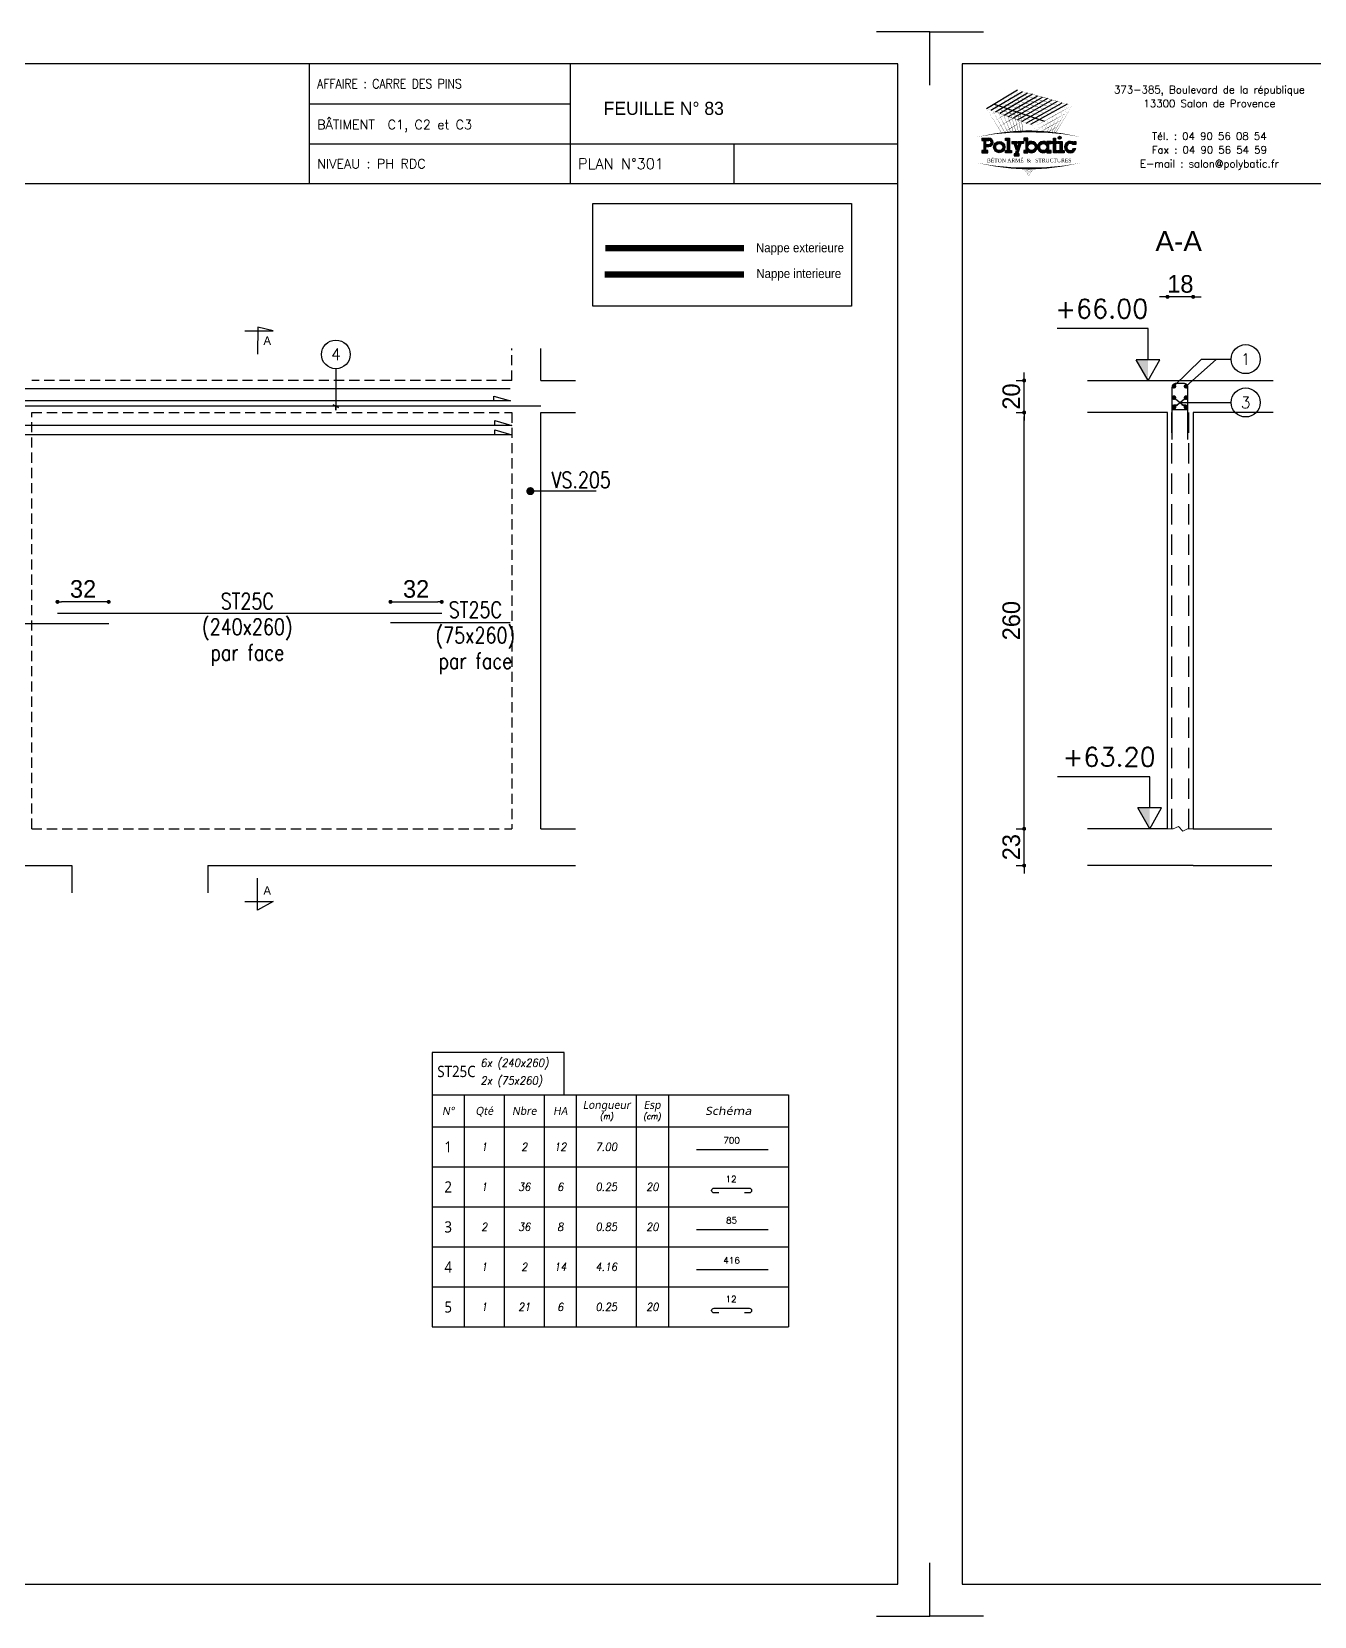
# Model space of a CAD drawing. Header units: metres. Extents: x -5618 to 118954, y -306 to 4637.
# Drawn here: x 82207 to 83008, y 604 to 1594 of the extents above; entities that cross this region are included whole.
import ezdxf
from ezdxf.enums import TextEntityAlignment as Align

# ---------------------------------------------------------------- set-up
doc = ezdxf.new("R2010")
doc.units = ezdxf.units.M
doc.linetypes.add('CACHE', pattern=[9.525, 6.35, -3.175])
doc.linetypes.add('CACHEX2', pattern=[19.05, 12.7, -6.35])
for name, color, linetype in [('COTATION', 1, 'Continuous'), ('GO-CARTOUCHE', 7, 'Continuous'), ('GO-FER-HA', 140, 'Continuous'), ('GO-TEXTE', 9, 'Continuous'), ('GO-TEXTE-FER', 3, 'Continuous'), ('K_ENT_M_Building_V.76', 7, 'Continuous'), ('STR_COTATION', 1, 'Continuous'), ('STR_TS', 22, 'Continuous'), ('STR_TS_TXT', 7, 'Continuous'), ('STR_VOI-POT', 6, 'Continuous')]:
    doc.layers.add(name, color=color, linetype=linetype)
doc.layers.add('Kofragna_forma', color=7, linetype='Continuous', lineweight=70)
doc.styles.add('GrDimensions', font='simplex.shx')
doc.styles.add('Lucida', font='LSANSI.TTF')
doc.styles.add('POLYBATIC', font='TIMES.TTF')
doc.styles.add('schéma', font='simplex.shx')
doc.styles.add('Tableau', font='romans.shx', dxfattribs={"width": 0.9, "oblique": 10})
doc.styles.add('Tableau2', font='trebuc.TTF', dxfattribs={"width": 0.9, "oblique": 10})
doc.styles.add('TEXTE', font='romans.shx')
doc.styles.add('TEXTE TS', font='romans.shx', dxfattribs={"width": 0.7, "oblique": 15})
doc.styles.add('TEXTEBA', font='ARIAL.TTF')
doc.dimstyles.new('COUPE-20', dxfattribs={"dimscale": 0.5, "dimtxt": 22, "dimasz": 5, "dimexe": 0.05, "dimexo": 0, "dimgap": 5, "dimtad": 1, "dimdec": 0, "dimdsep": 46, "dimtxsty": 'Standard', "dimblk1": 'DOT', "dimblk2": 'DOT', "dimsah": 1, "dimcen": 0, "dimdle": 150, "dimclrd": 1, "dimclre": 1, "dimclrt": 7, "dimadec": 0, "dimazin": 0, "dimtfac": 1, "dimtdec": 0, "dimtix": 1, "dimtmove": 2, "dimatfit": 3, "dimldrblk": 'DOT', "dimfxl": 0, "dimtvp": 1, "dimtolj": 1, "dimtzin": 0, "dimarcsym": 0})

# ---------------------------------------------------------------- blocks, each defined once
blk = doc.blocks.new('ime')
at = {"layer": 'COTATION', "const_width": 2.5}
blk.add_lwpolyline([(1.25, 0, -1), (-1.25, 0, -1)], format="xyb", close=True, dxfattribs=at)
at = {"layer": 'COTATION'}
blk.add_lwpolyline([(41.09, 0), (0, 0)], dxfattribs=at)
at = {"layer": 'COTATION', "color": 7, "style": 'TEXTE TS', "width": 0.8}
blk.add_attdef('NAME', (9.08, 2), '', height=10, dxfattribs=at)
blk = doc.blocks.new('A$C492E529B')
for color, points in [(140, [(1.413, 0.725, 1), (1.563, 0.725, 1)]), (256, [(-0.938, 0.7), (-1.138, 0.7), (-1.138, 0.6), (-1.038, 0.6), (-1.038, 0.1), (-1.138, 0.1), (-1.138, 0), (-0.838, 0), (-0.838, 0.1), (-0.938, 0.1)]), (256, [(-0.367, 0.45), (-0.268, 0.45), (-0.268, 0.55), (-0.523, 0.55), (-0.523, 0.45), (-0.473, 0.45), (-0.543, 0.253), (-0.612, 0.45), (-0.562, 0.45), (-0.562, 0.55), (-0.818, 0.55), (-0.818, 0.45), (-0.718, 0.45), (-0.595, 0.101), (-0.648, -0.05), (-0.718, -0.05), (-0.718, -0.15), (-0.468, -0.15), (-0.468, -0.05), (-0.543, -0.05)]), (256, [(1.393, 0.55), (1.292, 0.55), (1.292, 0.7), (1.193, 0.7), (1.193, 0.55), (1.093, 0.55), (1.093, 0.45), (1.193, 0.45), (1.193, 0), (1.393, 0), (1.393, 0.1), (1.292, 0.1), (1.292, 0.45), (1.393, 0.45)]), (256, [(1.613, 0.55), (1.413, 0.55), (1.413, 0.45), (1.513, 0.45), (1.513, 0.1), (1.413, 0.1), (1.413, 0), (1.712, 0), (1.712, 0.1), (1.613, 0.1)]), (256, [(2.13, 0.4), (2.283, 0.4), (2.283, 0.55), (2.183, 0.55), (2.183, 0.487, 3.359496), (2.272, 0.2), (2.166, 0.2, -3.125802)])]:
    blk.add_hatch(color=color).paths.add_polyline_path(points)
h = blk.add_hatch(color=256)
h.paths.add_polyline_path([(-1.983, 0.1), (-2.083, 0.1), (-2.083, 0.3), (-1.933, 0.3, 1), (-1.933, 0.7), (-2.283, 0.7), (-2.283, 0.6), (-2.183, 0.6), (-2.183, 0.1), (-2.283, 0.1), (-2.283, 0), (-1.983, 0)])
h.paths.add_polyline_path([(-2.083, 0.4), (-2.083, 0.6), (-1.933, 0.6, -1), (-1.933, 0.4)], flags=16)
h = blk.add_hatch(color=256)
h.paths.add_polyline_path([(-1.158, 0.275, 1), (-1.708, 0.275, 1)])
h.paths.add_polyline_path([(-1.608, 0.275, -1), (-1.258, 0.275, -1)], flags=16)
h = blk.add_hatch(color=256)
h.paths.add_polyline_path([(-0.047, 0.487), (-0.047, 0.7), (-0.248, 0.7), (-0.248, 0.6), (-0.147, 0.6), (-0.147, 0.1), (-0.248, 0.1), (-0.248, 0), (-0.047, 0), (-0.047, 0.063, 2.12132)])
h.paths.add_polyline_path([(-0.047, 0.275, -1), (0.303, 0.275, -1)], flags=16)
h = blk.add_hatch(color=256)
h.paths.add_polyline_path([(1.073, 0.1), (0.973, 0.1), (0.973, 0.45), (1.073, 0.45), (1.073, 0.55), (0.873, 0.55), (0.873, 0.487, 2.12132), (0.873, 0.063), (0.873, 0), (1.073, 0)])
h.paths.add_polyline_path([(0.523, 0.275, -1), (0.873, 0.275, -1)], flags=16)
for p, q in [((-0.595, 0.101), (-0.718, 0.45)), ((-0.648, -0.05), (-0.595, 0.101)), ((-0.543, 0.253), (-0.612, 0.45)), ((-0.543, -0.05), (-0.367, 0.45)), ((-0.543, 0.253), (-0.473, 0.45)), ((0.873, 0.55), (0.873, 0.487)), ((1.073, 0.55), (0.873, 0.55)), ((0.873, 0.063), (0.873, 0)), ((0.973, 0.1), (0.973, 0.45)), ((0.973, 0.45), (1.073, 0.45)), ((1.073, 0.1), (0.973, 0.1)), ((1.073, 0.45), (1.073, 0.55)), ((1.073, 0), (1.073, 0.1)), ((2.166, 0.2), (2.272, 0.2)), ((0.873, 0), (1.073, 0))]:
    blk.add_line(p, q)
for points in [[(-2.283, 0.7), (-1.933, 0.7)], [(-2.283, 0.7), (-2.283, 0.6), (-2.183, 0.6), (-2.183, 0.1), (-2.283, 0.1), (-2.283, 0), (-1.983, 0), (-1.983, 0.1), (-2.083, 0.1), (-2.083, 0.3), (-1.933, 0.3)], [(-2.083, 0.4), (-2.083, 0.6), (-1.933, 0.6)], [(-2.083, 0.4), (-1.933, 0.4)], [(-1.138, 0.7), (-0.938, 0.7), (-0.938, 0.1), (-0.838, 0.1), (-0.838, 0), (-1.138, 0), (-1.138, 0.1), (-1.038, 0.1), (-1.038, 0.6), (-1.138, 0.6), (-1.138, 0.7)], [(-0.818, 0.55), (-0.562, 0.55)], [(-0.818, 0.55), (-0.818, 0.45), (-0.718, 0.45)], [(-0.612, 0.45), (-0.562, 0.45), (-0.562, 0.55)], [(-0.523, 0.55), (-0.268, 0.55), (-0.268, 0.45), (-0.367, 0.45)], [(-0.473, 0.45), (-0.523, 0.45), (-0.523, 0.55)], [(-0.248, 0.7), (-0.248, 0.6), (-0.147, 0.6), (-0.147, 0.1), (-0.248, 0.1), (-0.248, 0), (-0.047, 0), (-0.047, 0.063)], [(-0.047, 0.487), (-0.047, 0.7), (-0.248, 0.7)], [(1.093, 0.55), (1.193, 0.55), (1.193, 0.7), (1.292, 0.7), (1.292, 0.55), (1.393, 0.55), (1.393, 0.45), (1.292, 0.45), (1.292, 0.1), (1.393, 0.1), (1.393, 0), (1.193, 0), (1.193, 0.45), (1.093, 0.45)], [(1.093, 0.45), (1.093, 0.55)], [(1.413, 0.45), (1.413, 0.55), (1.613, 0.55), (1.613, 0.1), (1.712, 0.1), (1.712, 0), (1.413, 0), (1.413, 0.1), (1.513, 0.1), (1.513, 0.45), (1.413, 0.45)], [(2.183, 0.487), (2.183, 0.55), (2.283, 0.55), (2.283, 0.4), (2.13, 0.4)], [(-0.648, -0.05), (-0.718, -0.05), (-0.718, -0.15), (-0.468, -0.15), (-0.468, -0.05), (-0.543, -0.05)]]:
    blk.add_lwpolyline(points)
at = {"color": 140}
blk.add_circle((1.488, 0.725), 0.075, dxfattribs=at)
for centre, radius in [((-1.433, 0.275), 0.275), ((-1.433, 0.275), 0.175), ((0.128, 0.275), 0.175), ((0.698, 0.275), 0.175)]:
    blk.add_circle(centre, radius)
for centre, radius, start, end in [((-1.933, 0.5), 0.2, 270, 90), ((-1.933, 0.5), 0.1, 270, 90), ((0.128, 0.275), 0.275, 230.4788, 129.5212), ((0.698, 0.275), 0.275, 50.4788, 309.5212), ((2.008, 0.275), 0.275, 50.4788, 344.17338), ((2.008, 0.275), 0.175, 45.58469, 334.62307)]:
    blk.add_arc(centre, radius, start, end)
blk = doc.blocks.new('POLYBATIC')
at = {"color": 140}
for p, q in [((-0.43, 3.281), (-1.602, 2.578)), ((-1.435, 2.518), (-0.241, 3.228)), ((-1.268, 2.457), (-0.053, 3.175)), ((0.135, 3.121), (-1.101, 2.397)), ((-0.934, 2.337), (0.323, 3.068)), ((-0.767, 2.276), (0.511, 3.015)), ((-1.309, 2.754), (0.586, 2.109)), ((0.7, 2.962), (-0.6, 2.216)), ((-0.433, 2.156), (0.888, 2.908)), ((1.076, 2.855), (-0.266, 2.095)), ((-0.099, 2.035), (1.264, 2.802)), ((1.452, 2.749), (0.067, 1.974))]:
    blk.add_line(p, q, dxfattribs=at)
for points in [[(-1.016, 2.93, 0.0156, 0, 0), (-0.43, 3.281, 0, 0, 0)], [(0.122, 2.71, 0.0156, 0, 0), (-0.869, 3.018, 0, 0, 0)], [(-0.491, 1.706, 0.0136, 0, 0), (-0.869, 3.018, 0, 0, 0)], [(-0.838, 2.873, 0.0156, 0, 0), (-0.241, 3.228, 0, 0, 0)], [(0.283, 2.803, 0.0156, 0, 0), (-0.723, 3.105, 0, 0, 0)], [(-0.398, 1.71, 0.014, 0, 0), (-0.723, 3.105, 0, 0, 0)], [(-0.661, 2.816, 0.0156, 0, 0), (-0.053, 3.175, 0, 0, 0)], [(0.444, 2.896, 0.0156, 0, 0), (-0.576, 3.193, 0, 0, 0)], [(-0.309, 1.714, 0.0145, 0, 0), (-0.576, 3.193, 0, 0, 0)], [(-0.483, 2.759, 0.0156, 0, 0), (0.135, 3.121, 0, 0, 0)], [(0.605, 2.988, 0.0156, 0, 0), (-0.43, 3.281, 0, 0, 0)], [(-0.225, 1.716, 0.0149, 0, 0), (-0.43, 3.281, 0, 0, 0)], [(-0.305, 2.702, 0.0156, 0, 0), (0.323, 3.068, 0, 0, 0)], [(-0.128, 2.646, 0.0156, 0, 0), (0.511, 3.015, 0, 0, 0)], [(-1.602, 2.578, 0, 0.0156, 0), (-1.016, 2.93, 0, 0, 0)], [(-0.684, 2.246, 0.0156, 0, 0), (-1.602, 2.578, 0, 0, 0)], [(-1.031, 1.66, 0.0111, 0, 0), (-1.602, 2.578, 0, 0, 0)], [(-1.456, 2.344, 0, 0.0156, 0), (-0.923, 2.663, 0, 0, 0)], [(-0.522, 2.339, 0.0156, 0, 0), (-1.455, 2.666, 0, 0, 0)], [(-0.913, 1.673, 0.0116, 0, 0), (-1.455, 2.666, 0, 0, 0)], [(-1.435, 2.518, 0, 0.0156, 0), (-0.838, 2.873, 0, 0, 0)], [(-1.31, 2.109, 0, 0.0156, 0), (-0.831, 2.397, 0, 0, 0)], [(-0.361, 2.432, 0.0156, 0, 0), (-1.309, 2.754, 0, 0, 0)], [(-0.8, 1.684, 0.0121, 0, 0), (-1.309, 2.754, 0, 0, 0)], [(-1.268, 2.457, 0, 0.0156, 0), (-0.661, 2.816, 0, 0, 0)], [(-0.2, 2.524, 0.0156, 0, 0), (-1.162, 2.842, 0, 0, 0)], [(-0.692, 1.693, 0.0126, 0, 0), (-1.162, 2.842, 0, 0, 0)], [(-1.101, 2.397, 0, 0.0156, 0), (-0.483, 2.759, 0, 0, 0)], [(-0.039, 2.617, 0.0156, 0, 0), (-1.016, 2.93, 0, 0, 0)], [(-0.589, 1.7, 0.0131, 0, 0), (-1.016, 2.93, 0, 0, 0)], [(-0.934, 2.337, 0, 0.0156, 0), (-0.305, 2.702, 0, 0, 0)], [(-0.391, 2.983, 0, 0.0156, 0), (-0.923, 2.663, 0, 0, 0)], [(-0.352, 2.685, 0, 0.0156, 0), (-0.831, 2.397, 0, 0, 0)], [(-0.767, 2.276, 0, 0.0156, 0), (-0.128, 2.646, 0, 0, 0)], [(-0.6, 2.216, 0, 0.0156, 0), (0.05, 2.589, 0, 0, 0)], [(-0.433, 2.156, 0, 0.0156, 0), (0.227, 2.532, 0, 0, 0)], [(0.586, 2.109, 0, 0.0156, 0), (-0.361, 2.432, 0, 0, 0)], [(-0.266, 2.095, 0, 0.0156, 0), (0.405, 2.475, 0, 0, 0)], [(0.762, 2.207, 0, 0.0156, 0), (-0.2, 2.524, 0, 0, 0)], [(-0.099, 2.035, 0, 0.0156, 0), (0.582, 2.418, 0, 0, 0)], [(0.937, 2.305, 0, 0.0156, 0), (-0.039, 2.617, 0, 0, 0)], [(0.05, 2.589, 0.0156, 0, 0), (0.7, 2.962, 0, 0, 0)], [(1.113, 2.402, 0, 0.0156, 0), (0.122, 2.71, 0, 0, 0)], [(0.227, 2.532, 0.0156, 0, 0), (0.888, 2.908, 0, 0, 0)], [(1.289, 2.5, 0, 0.0156, 0), (0.283, 2.803, 0, 0, 0)], [(0.405, 2.475, 0.0156, 0, 0), (1.076, 2.855, 0, 0, 0)], [(1.465, 2.598, 0, 0.0156, 0), (0.444, 2.896, 0, 0, 0)], [(0.582, 2.418, 0.0156, 0, 0), (1.264, 2.802, 0, 0, 0)], [(1.641, 2.695, 0, 0.0156, 0), (0.605, 2.988, 0, 0, 0)], [(0.76, 2.362, 0.0156, 0, 0), (1.452, 2.749, 0, 0, 0)], [(0.781, 1.685, 0.00933, 0, 0), (1.113, 2.402, 0, 0, 0)], [(0.852, 2.095, 0.0156, 0, 0), (1.491, 2.45, 0, 0, 0)], [(0.865, 1.678, 0.0103, 0, 0), (1.289, 2.5, 0, 0, 0)], [(0.937, 2.305, 0.0156, 0, 0), (1.641, 2.695, 0, 0, 0)], [(0.942, 1.67, 0.0112, 0, 0), (1.465, 2.598, 0, 0, 0)], [(1.012, 1.663, 0.012, 0, 0), (1.641, 2.695, 0, 0, 0)], [(-1.165, 1.875, 0, 0.0156, 0), (-0.739, 2.131, 0, 0, 0)], [(-1.019, 1.641, 0, 0.0156, 0), (-0.646, 1.864, 0, 0, 0)], [(-0.312, 2.386, 0, 0.0156, 0), (-0.739, 2.131, 0, 0, 0)], [(0.234, 1.914, 0, 0.0156, 0), (-0.684, 2.246, 0, 0, 0)], [(-0.273, 2.088, 0, 0.0156, 0), (-0.646, 1.864, 0, 0, 0)], [(0.41, 2.012, 0, 0.0156, 0), (-0.522, 2.339, 0, 0, 0)], [(0.067, 1.974, 0, 0.0156, 0), (0.76, 2.362, 0, 0, 0)], [(0.213, 1.74, 0, 0.0156, 0), (0.852, 2.095, 0, 0, 0)], [(0.21, 1.716, 0.00323, 0, 0), (0.234, 1.914, 0, 0, 0)], [(0.234, 1.914, 0, 0.0156, 0), (0.937, 2.305, 0, 0, 0)], [(0.349, 1.712, 0.00465, 0, 0), (0.41, 2.012, 0, 0, 0)], [(0.447, 1.708, 0.00693, 0.0156, 0), (0.767, 1.886, 0, 0, 0)], [(0.474, 1.706, 0.00597, 0, 0), (0.586, 2.109, 0, 0, 0)], [(0.587, 1.7, 0.00718, 0, 0), (0.762, 2.207, 0, 0, 0)], [(0.68, 1.675, 0.0156, 0, 0), (1.193, 1.96, 0, 0, 0)], [(0.689, 1.693, 0.0083, 0, 0), (0.937, 2.305, 0, 0, 0)], [(0.765, 1.884, 0.0156, 0, 0), (1.342, 2.205, 0, 0, 0)], [(-1.953, 1.508, 0, 0.0781, -0.053843), (0, 1.719, 0, 0, 0)], [(-0.234, 1.79, 0, 0.00638, 0), (-0.365, 1.711, 0, 0.00638, 0)], [(1.953, 1.508, 0, 0.0781, 0.053843), (0, 1.719, 0, 0, 0)], [(0.96, 1.668, 0.00293, 0, 0), (1.044, 1.715, 0, 0, 0)], [(-1.953, 0.523, 0, 0.0781, 0.053843), (0, 0.312, 0, 0, 0)], [(0, 0, 0, 0.00381, 0), (-0.195, 0.315, 0, 0.00381, 0)], [(0, 0, 0, 0.00368, 0), (-0.171, 0.314, 0, 0.00368, 0)], [(0, 0, 0, 0.00356, 0), (-0.149, 0.314, 0, 0.00356, 0)], [(0, 0, 0, 0.00345, 0), (-0.128, 0.313, 0, 0.00345, 0)], [(0, 0, 0, 0.00334, 0), (-0.109, 0.313, 0, 0.00334, 0)], [(0, 0, 0, 0.00324, 0), (-0.09, 0.313, 0, 0.00324, 0)], [(0, 0, 0, 0.00315, 0), (-0.073, 0.313, 0, 0.00315, 0)], [(0, 0, 0, 0.00306, 0), (-0.056, 0.313, 0, 0.00306, 0)], [(0, 0, 0, 0.00306, 0), (-0.056, 0.313, 0, 0.00306, 0)], [(0, 0, 0, 0.00298, 0), (-0.041, 0.313, 0, 0.00298, 0)], [(1.953, 0.523, 0, 0.0781, -0.053843), (0, 0.312, 0, 0, 0)], [(0, 0, 0, 0.0051, 0), (0.038, 0.313, 0, 0.0051, 0)], [(0, 0, 0, 0.00425, 0), (0.127, 0.313, 0, 0.00425, 0)], [(0, 0, 0, 0.00408, 0), (0.145, 0.314, 0, 0.00408, 0)], [(0, 0, 0, 0.00392, 0), (0.162, 0.314, 0, 0.00392, 0)], [(0, 0, 0, 0.00378, 0), (0.177, 0.314, 0, 0.00378, 0)], [(0, 0, 0, 0.00365, 0), (0.191, 0.315, 0, 0.00365, 0)], [(0, 0, 0, 0.00486, 0), (0.064, 0.313, 0, 0.00486, 0)], [(0, 0, 0, 0.00464, 0), (0.087, 0.313, 0, 0.00464, 0)], [(0, 0, 0, 0.00443, 0), (0.108, 0.313, 0, 0.00443, 0)]]:
    blk.add_lwpolyline(points, format="xyseb", dxfattribs=at)
at = {"color": 5, "xscale": 0.78125, "yscale": 0.78125, "zscale": 0.78125}
blk.add_blockref('A$C492E529B', (0, 0.91), dxfattribs=at)
at = {"lineweight": 60, "style": 'POLYBATIC'}
for s, p in [('BÉTON ARMÉ', (-1.587, 0.547)), ('STRUCTURES', (0.24, 0.547))]:
    blk.add_text(s, height=0.1406, dxfattribs=at).set_placement(p)
at = {"color": 140, "style": 'POLYBATIC'}
blk.add_text('&', height=0.141, dxfattribs=at).set_placement((0, 0.547), align=Align.CENTER)
blk = doc.blocks.new('_DOT')
at = {"color": 0, "linetype": 'ByBlock'}
blk.add_line((-0.5, 0), (-1, 0), dxfattribs=at)
at = {"color": 0, "linetype": 'ByBlock', "const_width": 0.5}
blk.add_lwpolyline([(-0.25, 0, 1), (0.25, 0, 1)], format="xyb", close=True, dxfattribs=at)
blk = doc.blocks.new('*D1201')
at = {"layer": 'COTATION', "color": 1, "lineweight": -2, "ltscale": 4.5}
for p, q in [((82826.81, 1098.29), (82826.81, 1100.79)), ((82821.81, 1095.79), (82826.84, 1095.79)), ((82826.81, 1072.79), (82826.81, 1095.79)), ((82821.81, 1072.79), (82826.84, 1072.79)), ((82826.81, 1070.29), (82826.81, 1067.79))]:
    blk.add_line(p, q, dxfattribs=at)
at = {"layer": 'DEFPOINTS', "color": 0, "lineweight": -3, "ltscale": 4.5}
for p in [(82807.98, 1095.79), (82826.81, 1095.79), (82807.98, 1072.79)]:
    blk.add_point(p, dxfattribs=at)
at = {"layer": 'COTATION', "color": 1, "lineweight": -2, "ltscale": 4.5, "xscale": 2.5, "yscale": 2.5, "zscale": 2.5}
for p, rotation in [((82826.81, 1095.79), 270), ((82826.81, 1072.79), 90)]:
    blk.add_blockref('_DOT', p, dxfattribs=dict(at, rotation=rotation))
at = {"layer": 'COTATION', "color": 7, "lineweight": -3, "ltscale": 4.5, "insert": (82818.81, 1084.29), "char_height": 11, "attachment_point": 5, "rotation": 90}
blk.add_mtext('\\A1;23', dxfattribs=at)
blk = doc.blocks.new('*D1202')
at = {"layer": 'COTATION', "color": 1, "lineweight": -2, "ltscale": 4.5}
for p, q in [((82821.81, 1355.79), (82826.84, 1355.79)), ((82826.81, 1098.29), (82826.81, 1353.29)), ((82821.81, 1095.79), (82826.84, 1095.79))]:
    blk.add_line(p, q, dxfattribs=at)
at = {"layer": 'DEFPOINTS', "color": 0, "lineweight": -3, "ltscale": 4.5}
for p in [(82807.98, 1355.79), (82826.81, 1355.79), (82807.98, 1095.79)]:
    blk.add_point(p, dxfattribs=at)
at = {"layer": 'COTATION', "color": 1, "lineweight": -2, "ltscale": 4.5, "xscale": 2.5, "yscale": 2.5, "zscale": 2.5}
for p, rotation in [((82826.81, 1355.79), 90), ((82826.81, 1095.79), 270)]:
    blk.add_blockref('_DOT', p, dxfattribs=dict(at, rotation=rotation))
at = {"layer": 'COTATION', "color": 7, "lineweight": -3, "ltscale": 4.5, "insert": (82818.81, 1225.79), "char_height": 11, "attachment_point": 5, "rotation": 90}
blk.add_mtext('\\A1;260', dxfattribs=at)
blk = doc.blocks.new('*D1203')
at = {"layer": 'COTATION', "color": 1, "lineweight": -2, "ltscale": 4.5}
for p, q in [((82826.81, 1378.29), (82826.81, 1380.79)), ((82821.81, 1375.79), (82826.84, 1375.79)), ((82826.81, 1355.79), (82826.81, 1375.79)), ((82821.81, 1355.79), (82826.84, 1355.79)), ((82826.81, 1353.29), (82826.81, 1350.79))]:
    blk.add_line(p, q, dxfattribs=at)
at = {"layer": 'DEFPOINTS', "color": 0, "lineweight": -3, "ltscale": 4.5}
for p in [(82807.98, 1375.79), (82826.81, 1375.79), (82807.98, 1355.79)]:
    blk.add_point(p, dxfattribs=at)
at = {"layer": 'COTATION', "color": 1, "lineweight": -2, "ltscale": 4.5, "xscale": 2.5, "yscale": 2.5, "zscale": 2.5}
for p, rotation in [((82826.81, 1375.79), 270), ((82826.81, 1355.79), 90)]:
    blk.add_blockref('_DOT', p, dxfattribs=dict(at, rotation=rotation))
at = {"layer": 'COTATION', "color": 7, "lineweight": -3, "ltscale": 4.5, "insert": (82818.81, 1365.79), "char_height": 11, "attachment_point": 5, "rotation": 90}
blk.add_mtext('\\A1;20', dxfattribs=at)
blk = doc.blocks.new('*D1204')
at = {"layer": 'DEFPOINTS', "color": 0, "lineweight": -3, "ltscale": 4.5}
for p in [(82916.38, 1428.07), (82916.38, 1395.79, 187.69), (82932.38, 1395.79, 187.69)]:
    blk.add_point(p, dxfattribs=at)
at = {"layer": 'STR_COTATION', "color": 1, "lineweight": -2, "ltscale": 4.5}
for p, q in [((82913.88, 1428.07), (82911.38, 1428.07)), ((82916.38, 1428.08), (82916.38, 1428.09)), ((82932.38, 1428.07), (82916.38, 1428.07)), ((82932.38, 1428.08), (82932.38, 1428.09)), ((82934.88, 1428.07), (82937.38, 1428.07))]:
    blk.add_line(p, q, dxfattribs=at)
at = {"layer": 'STR_COTATION', "color": 1, "lineweight": -2, "ltscale": 4.5, "xscale": 2.5, "yscale": 2.5, "zscale": 2.5}
blk.add_blockref('_DOT', (82916.38, 1428.07), dxfattribs=at)
at = {"layer": 'STR_COTATION', "color": 1, "lineweight": -2, "ltscale": 4.5, "xscale": 2.5, "yscale": 2.5, "zscale": 2.5, "rotation": 180}
blk.add_blockref('_DOT', (82932.38, 1428.07), dxfattribs=at)
at = {"layer": 'STR_COTATION', "color": 7, "lineweight": -3, "ltscale": 4.5, "insert": (82924.38, 1436.07), "char_height": 11, "attachment_point": 5}
blk.add_mtext('\\A1;18', dxfattribs=at)
blk = doc.blocks.new('Barre libre')
at = {"layer": 'GO-TEXTE-FER'}
for p, q in [((0, 0), (0, -1)), ((0, 0), (8.9, 0)), ((0.8, 0), (0.8, -1)), ((1.8, 0), (1.8, -1)), ((2.8, 0), (2.8, -1)), ((3.6, 0), (3.6, -1)), ((5.1, 0), (5.1, -1)), ((5.9, 0), (5.9, -1)), ((8.9, 0), (8.9, -1)), ((0, -1), (8.9, -1))]:
    blk.add_line(p, q, dxfattribs=at)
at = {"layer": 'GO-TEXTE-FER', "color": 1}
blk.add_line((6.603, -0.563), (8.394, -0.563), dxfattribs=at)
at = {"layer": 'GO-TEXTE-FER', "style": 'Tableau2', "width": 0.9}
blk.add_attdef('NUMERO', text='', height=0.28, dxfattribs=at).set_placement((0.4, -0.5), align=Align.MIDDLE_CENTER)
at = {"layer": 'GO-TEXTE-FER', "color": 1, "style": 'Tableau'}
blk.add_attdef('Longueur', text='', height=0.16, dxfattribs=at).set_placement((7.481, -0.336), align=Align.MIDDLE_CENTER)
at = {"layer": 'GO-TEXTE-FER', "style": 'Tableau', "oblique": 10, "width": 0.9}
for tag, p in [('QUANTITE', (1.3, -0.5)), ('NOMBRE', (2.3, -0.5)), ('NUANCE', (3.2, -0.5)), ('LONGUEUR', (4.35, -0.5)), ('ESPACEMENTS', (5.5, -0.5))]:
    blk.add_attdef(tag, text='', height=0.2, dxfattribs=at).set_placement(p, align=Align.MIDDLE_CENTER)
blk = doc.blocks.new('Désignation')
at = {"layer": 'GO-TEXTE-FER'}
for p, q in [((0, 0.8), (8.9, 0.8)), ((0, 0.8), (0, 0)), ((0.8, 0.8), (0.8, 0)), ((1.8, 0.8), (1.8, 0)), ((2.8, 0.8), (2.8, 0)), ((3.6, 0.8), (3.6, 0)), ((5.1, 0.8), (5.1, 0)), ((5.9, 0.8), (5.9, 0)), ((8.9, 0.8), (8.9, 0)), ((0, 0), (8.9, 0))]:
    blk.add_line(p, q, dxfattribs=at)
at = {"layer": 'GO-TEXTE-FER', "style": 'Tableau2', "oblique": 10}
for s, p in [('N°', (0.4, 0.4)), ('Qté', (1.3, 0.4)), ('Nbre', (2.3, 0.4)), ('HA', (3.2, 0.4)), ('Longueur', (4.356, 0.55)), ('Esp', (5.494, 0.55))]:
    blk.add_text(s, height=0.2, dxfattribs=at).set_placement(p, align=Align.MIDDLE_CENTER)
at = {"layer": 'GO-TEXTE-FER', "style": 'Tableau2', "oblique": 10, "width": 1.2}
blk.add_text('Schéma', height=0.2, dxfattribs=at).set_placement((7.4, 0.4), align=Align.MIDDLE_CENTER)
at = {"layer": 'GO-TEXTE-FER', "color": 7, "style": 'Tableau', "oblique": 10, "width": 0.9}
for s, p in [('(m)', (4.356, 0.265)), ('(cm)', (5.494, 0.265))]:
    blk.add_text(s, height=0.15, dxfattribs=at).set_placement(p, align=Align.MIDDLE_CENTER)
blk = doc.blocks.new('Epingle')
at = {"layer": 'GO-TEXTE-FER'}
for p, q in [((0, 0), (0, -1)), ((0, 0), (8.9, 0)), ((0.8, 0), (0.8, -1)), ((1.8, 0), (1.8, -1)), ((2.8, 0), (2.8, -1)), ((3.6, 0), (3.6, -1)), ((5.1, 0), (5.1, -1)), ((5.9, 0), (5.9, -1)), ((8.9, 0), (8.9, -1)), ((0, -1), (8.9, -1))]:
    blk.add_line(p, q, dxfattribs=at)
at = {"layer": 'GO-TEXTE-FER', "color": 1}
blk.add_lwpolyline([(7.162, -0.65), (7.042, -0.65, -1), (7.042, -0.53), (7.922, -0.53, -1), (7.922, -0.65), (7.802, -0.65)], format="xyb", dxfattribs=at)
at = {"layer": 'GO-TEXTE-FER', "style": 'Tableau2', "width": 0.9}
blk.add_attdef('NUMERO', text='', height=0.28, dxfattribs=at).set_placement((0.4, -0.5), align=Align.MIDDLE_CENTER)
at = {"layer": 'GO-TEXTE-FER', "color": 1, "style": 'Tableau'}
blk.add_attdef('Longueur', text='', height=0.16, dxfattribs=at).set_placement((7.469, -0.303), align=Align.MIDDLE_CENTER)
at = {"layer": 'GO-TEXTE-FER', "style": 'Tableau', "oblique": 10, "width": 0.9}
for tag, p in [('QUANTITE', (1.3, -0.5)), ('NOMBRE', (2.3, -0.5)), ('NUANCE', (3.2, -0.5)), ('LONGUEUR', (4.35, -0.5)), ('ESPACEMENTS', (5.5, -0.5))]:
    blk.add_attdef(tag, text='', height=0.2, dxfattribs=at).set_placement(p, align=Align.MIDDLE_CENTER)
blk = doc.blocks.new('*D1356')
at = {"layer": 'DEFPOINTS', "color": 0, "linetype": 'ByBlock', "lineweight": -3, "ltscale": 4.5}
for p in [(82222.91, 1237.53), (82222.91, 1230.31, 281.53), (82254.91, 1224.11, 281.53)]:
    blk.add_point(p, dxfattribs=at)
at = {"layer": 'STR_COTATION', "color": 1, "linetype": 'ByBlock', "lineweight": -2, "ltscale": 4.5}
for p, q in [((82222.91, 1237.55), (82222.91, 1237.55)), ((82252.41, 1237.53), (82225.41, 1237.53)), ((82254.91, 1237.55), (82254.91, 1237.55))]:
    blk.add_line(p, q, dxfattribs=at)
at = {"layer": 'STR_COTATION', "color": 1, "linetype": 'ByBlock', "lineweight": -2, "ltscale": 4.5, "xscale": 2.5, "yscale": 2.5, "zscale": 2.5, "rotation": 180}
blk.add_blockref('_DOT', (82222.91, 1237.53), dxfattribs=at)
at = {"layer": 'STR_COTATION', "color": 1, "linetype": 'ByBlock', "lineweight": -2, "ltscale": 4.5, "xscale": 2.5, "yscale": 2.5, "zscale": 2.5}
blk.add_blockref('_DOT', (82254.91, 1237.53), dxfattribs=at)
at = {"layer": 'STR_COTATION', "color": 7, "linetype": 'ByBlock', "lineweight": -3, "ltscale": 4.5, "insert": (82238.91, 1245.53), "char_height": 11, "attachment_point": 5}
blk.add_mtext('\\A1;32', dxfattribs=at)
blk = doc.blocks.new('*D1357')
at = {"layer": 'DEFPOINTS', "color": 0, "linetype": 'ByBlock', "lineweight": -3, "ltscale": 4.5}
for p in [(82462.96, 1237.53), (82462.96, 1230.31, 281.53), (82430.96, 1224.7, 281.53)]:
    blk.add_point(p, dxfattribs=at)
at = {"layer": 'STR_COTATION', "color": 1, "linetype": 'ByBlock', "lineweight": -2, "ltscale": 4.5}
for p, q in [((82430.96, 1237.55), (82430.96, 1237.55)), ((82433.46, 1237.53), (82460.46, 1237.53)), ((82462.96, 1237.55), (82462.96, 1237.55))]:
    blk.add_line(p, q, dxfattribs=at)
at = {"layer": 'STR_COTATION', "color": 1, "linetype": 'ByBlock', "lineweight": -2, "ltscale": 4.5, "xscale": 2.5, "yscale": 2.5, "zscale": 2.5, "rotation": 180}
blk.add_blockref('_DOT', (82430.96, 1237.53), dxfattribs=at)
at = {"layer": 'STR_COTATION', "color": 1, "linetype": 'ByBlock', "lineweight": -2, "ltscale": 4.5, "xscale": 2.5, "yscale": 2.5, "zscale": 2.5}
blk.add_blockref('_DOT', (82462.96, 1237.53), dxfattribs=at)
at = {"layer": 'STR_COTATION', "color": 7, "linetype": 'ByBlock', "lineweight": -3, "ltscale": 4.5, "insert": (82446.96, 1245.53), "char_height": 11, "attachment_point": 5}
blk.add_mtext('\\A1;32', dxfattribs=at)
blk = doc.blocks.new('mrega')
at = {"layer": 'STR_TS_TXT', "style": 'TEXTE TS', "width": 0.8}
for tag, p in [('ST10', (14.48, 0)), ('DIM', (14.48, -16)), ('NOTE', (14.48, -32))]:
    blk.add_attdef(tag, text='', height=10, dxfattribs=at).set_placement(p, align=Align.CENTER)

msp = doc.modelspace()

# ---------------------------------------------------------------- linework, layer by layer
for p, q in [((82380.17, 1573.71), (82380.17, 1498.77)), ((82543.14, 1573.74), (82543.14, 1498.77)), ((82380.17, 1548.71), (82543.14, 1548.71)), ((82380.17, 1523.72), (82543.14, 1523.72)), ((82543.14, 1523.74), (82747.99, 1523.74)), ((82645.48, 1523.74), (82645.48, 1498.77))]:
    msp.add_line(p, q)
at = {"color": 7, "linetype": 'Continuous', "lineweight": -3}
for p, q in [((82911.56, 1388.79, 187.69), (82896.81, 1388.79, 187.69)), ((82904.18, 1375.79, 187.69), (82896.81, 1388.79, 187.69)), ((82911.56, 1388.79, 187.69), (82896.81, 1388.79, 187.69)), ((82904.18, 1375.79, 187.69), (82896.81, 1388.79, 187.69)), ((82904.18, 1375.79, 187.69), (82911.56, 1388.79, 187.69)), ((82904.18, 1375.79, 187.69), (82911.56, 1388.79, 187.69)), ((82912.61, 1108.79, 187.69), (82897.86, 1108.79, 187.69)), ((82905.24, 1095.79, 187.69), (82897.86, 1108.79, 187.69)), ((82912.61, 1108.79, 187.69), (82897.86, 1108.79, 187.69)), ((82905.24, 1095.79, 187.69), (82897.86, 1108.79, 187.69)), ((82905.24, 1095.79, 187.69), (82912.61, 1108.79, 187.69)), ((82905.24, 1095.79, 187.69), (82912.61, 1108.79, 187.69))]:
    msp.add_line(p, q, dxfattribs=at)
for points in [[(82767.99, 1560.38), (82767.99, 1593.71), (82734.66, 1593.71)], [(82767.99, 1560.38), (82767.99, 1593.71), (82801.32, 1593.71)], [(82747.99, 1498.77), (81388.13, 1498.77)], [(84147.85, 1498.77), (82787.99, 1498.77)], [(82734.66, 603.81), (82767.99, 603.81), (82767.99, 637.14)], [(82801.32, 603.81), (82767.99, 603.81), (82767.99, 637.14)]]:
    msp.add_lwpolyline(points)
for points in [[(81388.13, 1573.71), (81388.13, 623.81), (82747.99, 623.81), (82747.99, 1573.71)], [(82787.99, 1573.71), (82787.99, 623.81), (84147.85, 623.81), (84147.85, 1573.71)]]:
    msp.add_lwpolyline(points, close=True)
at = {"lineweight": 18, "elevation": 187.69}
msp.add_lwpolyline([(82932.38, 1095.79), (82928.92, 1095.79), (82925.9, 1094.36), (82923.15, 1097.13), (82919.99, 1095.79), (82916.38, 1095.79)], dxfattribs=at)
at = {"color": 7, "linetype": 'Continuous', "lineweight": -3}
for points in [[(82896.81, 1388.79, 187.69), (82904.18, 1375.79, 187.69), (82904.18, 1388.76, 187.69)], [(82896.81, 1388.79, 187.69), (82904.18, 1375.79, 187.69), (82904.18, 1388.76, 187.69)], [(82897.86, 1108.79, 187.69), (82905.24, 1095.79, 187.69), (82905.24, 1108.75, 187.69)], [(82897.86, 1108.79, 187.69), (82905.24, 1095.79, 187.69), (82905.24, 1108.75, 187.69)]]:
    msp.add_solid(points, dxfattribs=at)
at = {"layer": 'COTATION'}
for points, elevation in [([(82495.48, 1363.03), (82495.48, 1366.03), (82506.03, 1363.03), (81805.82, 1363.03), (81816.37, 1366.03), (81816.37, 1363.03)], 375.38), ([(82496.21, 1347.79), (82496.21, 1350.79), (82506.77, 1347.79), (82108.82, 1347.79), (82119.37, 1350.79), (82119.37, 1347.79)], 281.53), ([(82496.21, 1341.97), (82496.21, 1344.97), (82506.77, 1341.97), (81805.82, 1341.97), (81816.37, 1344.97), (81816.37, 1341.97)], 281.53)]:
    msp.add_lwpolyline(points, dxfattribs=dict(at, elevation=elevation))
at = {"layer": 'GO-FER-HA'}
for p, q in [((82920.39, 1365.12, 93.84), (82927.94, 1359.04, 93.84)), ((82920.39, 1359.04, 93.84), (82927.94, 1365.12, 93.84)), ((82924.17, 1362.08, 93.84), (82956.13, 1362.08, 93.84))]:
    msp.add_line(p, q, dxfattribs=at)
at = {"layer": 'GO-FER-HA', "elevation": 281.53}
msp.add_lwpolyline([(82396.8, 1383.12, -512.322006), (82396.87, 1383.12), (82396.87, 1357.38), (82396.87, 1359.78), (82398.57, 1358.88), (82395.18, 1360.68)], format="xyb", dxfattribs=at)
at = {"layer": 'GO-FER-HA', "elevation": 93.84}
for points in [[(82920.39, 1372.22), (82937.54, 1389.16), (82956.13, 1389.16)], [(82928.09, 1372.22), (82946.87, 1389.16), (82956.13, 1389.16)]]:
    msp.add_lwpolyline(points, dxfattribs=at)
at = {"layer": 'GO-FER-HA'}
for centre in [(82965.18, 1389.16, 93.84), (82965.18, 1362.08, 93.84)]:
    msp.add_circle(centre, 9.06, dxfattribs=at)
at = {"layer": 'GO-TEXTE', "elevation": 281.53, "flags": 128}
for points in [[(82340.02, 1406.86), (82357.66, 1406.85), (82347.99, 1409.14), (82347.98, 1392.22)], [(82339.99, 1050.28), (82357.64, 1050.28), (82347.96, 1045), (82347.96, 1064.92)]]:
    msp.add_lwpolyline(points, dxfattribs=at)
at = {"layer": 'GO-TEXTE-FER'}
msp.add_lwpolyline([(82457.03, 929.55), (82539.53, 929.55), (82539.53, 955.99), (82457.03, 955.99)], close=True, dxfattribs=at)
at = {"layer": 'K_ENT_M_Building_V.76', "color": 30, "linetype": 'Continuous', "lineweight": -3}
for p, q in [((82897.68, 1408.29, 187.69), (82847.52, 1408.29, 187.69)), ((82904.18, 1408.29, 187.69), (82897.68, 1408.29, 187.69)), ((82904.18, 1408.29, 187.69), (82897.68, 1408.29, 187.69)), ((82904.18, 1388.79, 187.69), (82904.18, 1408.29, 187.69)), ((82904.18, 1388.79, 187.69), (82904.18, 1408.29, 187.69)), ((82898.74, 1128.29, 187.69), (82847.69, 1128.29, 187.69)), ((82905.24, 1128.29, 187.69), (82898.74, 1128.29, 187.69)), ((82905.24, 1128.29, 187.69), (82898.74, 1128.29, 187.69)), ((82905.24, 1108.79, 187.69), (82905.24, 1128.29, 187.69)), ((82905.24, 1108.79, 187.69), (82905.24, 1128.29, 187.69))]:
    msp.add_line(p, q, dxfattribs=at)
at = {"layer": 'Kofragna_forma', "linetype": 'CACHE', "lineweight": -3}
for p, q in [((82506.77, 1375.79, 281.53), (82506.77, 1395.79, 281.53)), ((82506.77, 1375.79, 281.53), (82206.82, 1375.79, 281.53)), ((82206.82, 1095.79, 281.53), (82206.82, 1355.79, 281.53)), ((82206.82, 1355.79, 281.53), (82506.77, 1355.79, 281.53)), ((82506.77, 1355.79, 281.53), (82506.77, 1095.79, 281.53)), ((82206.82, 1095.79, 281.53), (82506.77, 1095.79, 281.53))]:
    msp.add_line(p, q, dxfattribs=at)
at = {"layer": 'Kofragna_forma', "color": 4, "lineweight": -3}
for p, q in [((82524.86, 1375.79, 281.53), (82524.86, 1395.79, 281.53)), ((82524.86, 1375.79, 281.53), (82546.56, 1375.79, 281.53)), ((82866.38, 1375.79, 187.69), (82932.38, 1375.79, 281.53)), ((82932.38, 1375.79, 281.53), (82982.38, 1375.79, 281.53)), ((82524.86, 1095.79, 281.53), (82524.86, 1355.79, 281.53)), ((82524.86, 1355.79, 281.53), (82546.56, 1355.79, 281.53)), ((82916.38, 1355.79, 187.69), (82866.38, 1355.79, 187.69)), ((82916.38, 1095.79, 187.69), (82916.38, 1355.79, 187.69)), ((82932.38, 1355.79, 187.69), (82932.38, 1095.79, 187.69)), ((82982.38, 1355.79, 281.53), (82932.38, 1355.79, 281.53)), ((82524.86, 1095.79, 281.53), (82546.56, 1095.79, 281.53)), ((82916.38, 1095.79, 187.69), (82866.38, 1095.79, 187.69)), ((82932.38, 1095.79, 187.69), (82981.49, 1095.79, 187.69)), ((81807.82, 1072.79, 281.53), (82231.82, 1072.79, 281.53)), ((82231.82, 1072.79, 281.53), (82231.82, 1055.79, 281.53)), ((82316.82, 1072.79, 281.53), (82546.56, 1072.79, 281.53)), ((82316.82, 1072.79, 281.53), (82316.82, 1055.79, 281.53)), ((82932.38, 1072.79, 187.69), (82866.38, 1072.79, 187.69)), ((82932.38, 1072.79, 187.69), (82981.49, 1072.79, 187.69))]:
    msp.add_line(p, q, dxfattribs=at)
at = {"layer": 'STR_TS', "color": 3}
for p, q in [((82462.96, 1230.31, 281.53), (82222.91, 1230.31, 281.53)), ((82014.86, 1224.11, 281.53), (82254.91, 1224.11, 281.53)), ((82430.96, 1224.7, 281.53), (82505.77, 1224.7, 281.53))]:
    msp.add_line(p, q, dxfattribs=at)
at = {"layer": 'STR_TS', "color": 7}
msp.add_lwpolyline([(82557.41, 1486.45), (82718.95, 1486.45), (82718.95, 1422.16), (82557.41, 1422.16)], close=True, dxfattribs=at)
at = {"layer": 'STR_TS', "linetype": 'CACHE', "ltscale": 2, "const_width": 4}
msp.add_lwpolyline([(82651.83, 1458.45), (82565.27, 1458.45)], dxfattribs=at)
at = {"layer": 'STR_TS', "const_width": 4}
msp.add_lwpolyline([(82651.83, 1442), (82564.71, 1442)], dxfattribs=at)
at = {"layer": 'STR_VOI-POT'}
for p, q in [((81806.82, 1370.79, 281.53), (82505.77, 1370.79, 281.53)), ((82524.86, 1359.78, 281.53), (82108.82, 1359.78, 281.53))]:
    msp.add_line(p, q, dxfattribs=at)
at = {"layer": 'STR_VOI-POT', "const_width": 1.44, "elevation": 93.84}
for points in [[(82919.67, 1372.22, -1), (82921.11, 1372.22, -1)], [(82919.67, 1365.12, -1), (82921.11, 1365.12, -1)], [(82927.22, 1372.22, -1), (82928.66, 1372.22, -1)], [(82927.22, 1365.12, -1), (82928.66, 1365.12, -1)], [(82919.67, 1359.04, -1), (82921.11, 1359.04, -1)], [(82927.22, 1359.04, -1), (82928.66, 1359.04, -1)]]:
    msp.add_lwpolyline(points, format="xyb", close=True, dxfattribs=at)
at = {"layer": 'STR_VOI-POT'}
for points in [[(82929.07, 1338.95), (82929.07, 1371.45, 0.414214), (82926.57, 1373.95), (82921.63, 1373.95, 0.414214), (82919.13, 1371.45), (82919.13, 1338.95)], [(82922.89, 1360.34), (82920.28, 1360.34, 0.414214), (82918.97, 1359.03), (82918.97, 1358.94, 0.414214), (82920.28, 1357.64), (82927.83, 1357.64, 0.431995), (82929.14, 1359.03), (82929.14, 1359.03, 0.414214), (82927.83, 1360.34), (82925.21, 1360.34)]]:
    msp.add_lwpolyline(points, format="xyb", dxfattribs=at)
at = {"layer": 'STR_VOI-POT', "color": 1, "linetype": 'CACHEX2', "elevation": 187.69}
for points in [[(82918.95, 1355.79), (82918.95, 1095.79)], [(82929.38, 1355.79), (82929.38, 1095.79)]]:
    msp.add_lwpolyline(points, dxfattribs=at)

# ---------------------------------------------------------------- block references
at = {"xscale": 16.49835000000894, "yscale": 16.49834999989253, "zscale": 16.49835000000003}
msp.add_blockref('POLYBATIC', (82829.76, 1503.09), dxfattribs=at)
at = {"layer": 'COTATION'}
ref = msp.add_blockref('ime', (82518.32, 1306.69, 281.53), dxfattribs=at)
ref.add_attrib('NAME', 'VS.205', (82531.59, 1308.69, 281.53), dxfattribs={"color": 7, "height": 10, "style": 'TEXTE TS', "width": 0.8})
at = {"layer": 'GO-FER-HA', "xscale": 25, "yscale": 25, "zscale": 25}
msp.add_blockref('Désignation', (82457.03, 909.55), dxfattribs=at)
at = {"layer": 'GO-TEXTE-FER', "xscale": 25, "yscale": 25, "zscale": 25}
for name, p, values in [('Barre libre', (82457.03, 909.55), {'NUMERO': '1', 'QUANTITE': '1', 'NOMBRE': '2', 'NUANCE': '12', 'Longueur': '700', 'LONGUEUR': '7.00'}), ('Epingle', (82457.03, 884.55), {'NUMERO': '2', 'QUANTITE': '1', 'NOMBRE': '36', 'NUANCE': '6', 'Longueur': '12', 'LONGUEUR': '0.25', 'ESPACEMENTS': '20'}), ('Barre libre', (82457.03, 859.55), {'NUMERO': '3', 'QUANTITE': '2', 'NOMBRE': '36', 'NUANCE': '8', 'Longueur': '85', 'LONGUEUR': '0.85', 'ESPACEMENTS': '20'}), ('Barre libre', (82457.03, 834.55), {'NUMERO': '4', 'QUANTITE': '1', 'NOMBRE': '2', 'NUANCE': '14', 'Longueur': '416', 'LONGUEUR': '4.16'}), ('Epingle', (82457.03, 809.55), {'NUMERO': '5', 'QUANTITE': '1', 'NOMBRE': '21', 'NUANCE': '6', 'Longueur': '12', 'LONGUEUR': '0.25', 'ESPACEMENTS': '20'})]:
    msp.add_blockref(name, p, dxfattribs=at).add_auto_attribs(values)
at = {"layer": 'STR_TS_TXT'}
for p, values in [((82327.04, 1232.93, 469.22), {'NOTE': 'par face', 'ST10': 'ST25C', 'DIM': '(240x260)'}), ((82469.5, 1227.63), {'NOTE': 'par face', 'ST10': 'ST25C', 'DIM': '(75x260)'})]:
    msp.add_blockref('mrega', p, dxfattribs=at).add_auto_attribs(values)

# ---------------------------------------------------------------- texts
at = {"style": 'schéma', "width": 0.85}
msp.add_text('AFFAIRE : CARRE DES PINS', height=5.8328, dxfattribs=at).set_placement((82385.17, 1558.3))
at = {"style": 'schéma'}
for s, p in [('373-385, Boulevard de la république', (82942.51, 1555.18)), ('13300 Salon de Provence', (82942.51, 1546.55)), ('Tél. : 04 90 56 08 54', (82942.51, 1526.16)), ('Fax : 04 90 56 54 59', (82942.51, 1517.53)), ('E-mail : salon@polybatic.fr', (82942.51, 1508.9))]:
    msp.add_text(s, height=4.6662, dxfattribs=at).set_placement(p, align=Align.CENTER)
at = {"linetype": 'ByBlock', "lineweight": -3, "ltscale": 4.5}
msp.add_text('FEUILLE N° 83', height=8.2, dxfattribs=at).set_placement((82564.14, 1541.72))
at = {"style": 'schéma'}
for s, height, p in [('BÂTIMENT  C1, C2 et C3', 5.8328, (82385.17, 1532.74)), ('PLAN N°301', 6.666, (82548.14, 1507.89)), ('NIVEAU : PH RDC', 5.8328, (82385.17, 1508.3))]:
    msp.add_text(s, height=height, dxfattribs=at).set_placement(p)
at = {"layer": 'GO-CARTOUCHE', "color": 2, "style": 'TEXTEBA', "width": 0.9}
for s, p in [('Nappe exterieure', (82686.77, 1455.9)), ('Nappe interieure', (82686, 1439.81))]:
    msp.add_text(s, height=5.7024, dxfattribs=at).set_placement(p, align=Align.CENTER)
at = {"layer": 'GO-FER-HA', "style": 'TEXTE'}
msp.add_text('4', height=7.2, rotation=360, dxfattribs=at).set_placement((82396.87, 1392.18, 375.53), align=Align.MIDDLE_CENTER)
for s, p in [('1', (82965.18, 1389.16, 93.84)), ('3', (82965.18, 1362.08, 93.84))]:
    msp.add_text(s, height=7.2, dxfattribs=at).set_placement(p, align=Align.MIDDLE_CENTER)
at = {"layer": 'GO-TEXTE', "style": 'TEXTEBA'}
msp.add_text('A-A', height=12.497, dxfattribs=at).set_placement((82908.79, 1456.62, 187.69))
at = {"layer": 'GO-TEXTE', "linetype": 'Continuous', "style": 'Lucida'}
for rotation, p in [(359.98193, (82351.6, 1398.06, 281.53)), (0.0018, (82351.58, 1054.55, 281.53))]:
    msp.add_text('A', height=5.32, rotation=rotation, dxfattribs=at).set_placement(p)
at = {"layer": 'GO-TEXTE-FER', "style": 'Tableau', "oblique": 10, "width": 0.9}
for s, p in [('6x (240x260)', (82487.21, 947.05)), ('2x (75x260)', (82487.21, 935.99))]:
    msp.add_text(s, height=5.0562, dxfattribs=at).set_placement(p)
at = {"layer": 'GO-TEXTE-FER', "style": 'Tableau2', "width": 0.9}
msp.add_attdef('ST25C', text='1', height=7.08, dxfattribs=at).set_placement((82472.17, 944.19), align=Align.MIDDLE_CENTER)
at = {"layer": 'K_ENT_M_Building_V.76', "color": 0, "linetype": 'Continuous', "lineweight": -3, "char_height": 11.7, "attachment_point": 9, "style": 'GrDimensions'}
for s, insert in [('+66.00', (82904.33, 1414.79, 187.69)), ('\\A1;+63.20', (82908.98, 1134.79, 187.69))]:
    msp.add_mtext(s, dxfattribs=dict(at, insert=insert))

# ---------------------------------------------------------------- dimensions: what is measured, and where the dimension line sits
at = {"layer": 'COTATION', "lineweight": -3, "ltscale": 4.5}
for base, p1, p2, picture, middle in [((82826.81, 1375.79, 93.84), (82807.98, 1355.79, 93.84), (82807.98, 1375.79, 93.84), '*D1203', (82818.81, 1365.79, 93.84)), ((82826.81, 1355.79, 93.84), (82807.98, 1095.79, 93.84), (82807.98, 1355.79, 93.84), '*D1202', (82818.81, 1225.79, 93.84)), ((82826.81, 1095.79, 93.84), (82807.98, 1072.79, 93.84), (82807.98, 1095.79, 93.84), '*D1201', (82818.81, 1084.29, 93.84))]:
    dim = msp.add_linear_dim(base=base, p1=p1, p2=p2, angle=90, dimstyle='COUPE-20', dxfattribs=at)
    dim.commit()
    dim.dimension.update_dxf_attribs({"geometry": picture, "text_midpoint": middle})
at = {"layer": 'STR_COTATION', "lineweight": -3, "ltscale": 4.5}
dim = msp.add_linear_dim(base=(82916.38, 1428.07), p1=(82932.38, 1395.79, 187.69), p2=(82916.38, 1395.79, 187.69), angle=180, text='18', dimstyle='COUPE-20', override={"dimfxl": 0.1}, dxfattribs=at)
dim.commit()
dim.dimension.update_dxf_attribs({"geometry": '*D1204', "text_midpoint": (82924.38, 1436.07)})
at = {"layer": 'STR_COTATION', "linetype": 'ByBlock', "lineweight": -3, "ltscale": 4.5}
for base, p1, p2, picture, middle in [((82222.91, 1237.53), (82254.91, 1224.11, 281.53), (82222.91, 1230.31, 281.53), '*D1356', (82238.91, 1245.53)), ((82462.96, 1237.53), (82430.96, 1224.7, 281.53), (82462.96, 1230.31, 281.53), '*D1357', (82446.96, 1245.53))]:
    dim = msp.add_linear_dim(base=base, p1=p1, p2=p2, dimstyle='COUPE-20', override={"dimfxl": 0.1}, dxfattribs=at)
    dim.commit()
    dim.dimension.update_dxf_attribs({"geometry": picture, "text_midpoint": middle})

doc.saveas('drawing.dxf')
